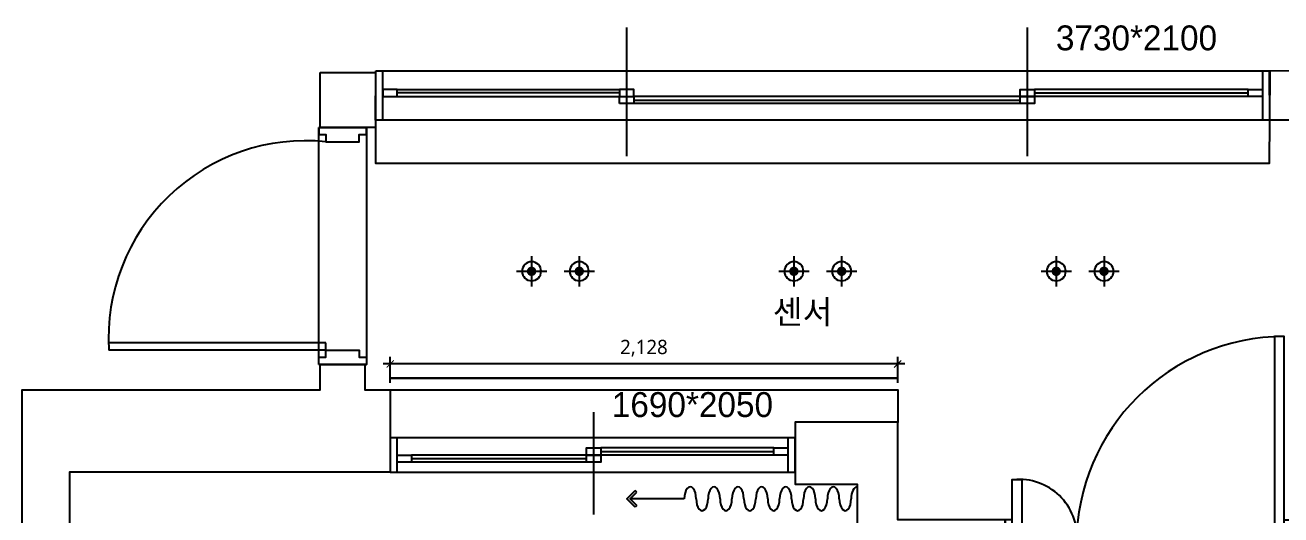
# Model space of a CAD drawing. Header units: millimetres. Extents: x 70151 to 230897, y 35202 to 113211.
# Drawn here: x 171034 to 176299, y 78841 to 80897 of the extents above; entities that cross this region are included whole.
import ezdxf

# ---------------------------------------------------------------- set-up
doc = ezdxf.new("R2010")
doc.units = ezdxf.units.MM
doc.header["$LTSCALE"] = 50
doc.linetypes.add('HID', pattern=[2.5, 1.5, -1])
for name, color, linetype in [('01. F-소품', 3, 'Continuous'), ('06-LIGHT', 4, 'Continuous'), ('2-con', 2, 'Continuous'), ('3.기호.계단선', 30, 'Continuous'), ('CO-DO-FR', 7, 'Continuous'), ('CO-DOOR', 8, 'Continuous'), ('HAT', 8, 'Continuous'), ('RC-LIGHT', 7, 'Continuous'), ('도면층4', 4, 'Continuous'), ('도면층5', 5, 'Continuous')]:
    doc.layers.add(name, color=color, linetype=linetype)
doc.styles.add('HY 울릉도 L', font='malgun.ttf')
doc.styles.add('코레일둥고', font='malgun.ttf')
doc.styles.add('휴먼엑스포', font='Expo M.ttf')
doc.dimstyles.new('30', dxfattribs={"dimscale": 30, "dimtxt": 2, "dimasz": 1, "dimexe": 1, "dimexo": 1, "dimgap": 1, "dimtad": 1, "dimdec": 0, "dimrnd": 0.05, "dimdsep": 46, "dimlunit": 6, "dimtxsty": 'HY 울릉도 L', "dimblk": 'ARCHTICK', "dimcen": 2.5, "dimdle": 1, "dimclrd": 133, "dimclre": 133, "dimclrt": 30, "dimadec": 0, "dimazin": 0, "dimtfac": 1, "dimtdec": 0, "dimtix": 1, "dimtmove": 2, "dimatfit": 3, "dimldrblk": 'ARCHTICK', "dimfxl": 1, "dimlwd": -1, "dimlwe": -1, "dimarcsym": 0})

# ---------------------------------------------------------------- blocks, each defined once
blk = doc.blocks.new('cjvjf')
at = {"layer": '2-con'}
blk.add_lwpolyline([(146886.5, 76374.5), (147118.5, 76374.5), (147118.5, 76144.5), (146886.5, 76144.5)], close=True, dxfattribs=at)
for points in [[(152882.5, 76193.5), (151682.5, 76193.5), (151682.5, 75123.5), (152892.5, 75123.5), (152892.5, 71496.5), (150915.5, 71496.5), (150915.5, 71696.5), (152731.5, 71696.5), (152731.5, 74371.5), (151165.5, 74371.5), (151165.1, 72491.5), (150965.5, 72491.5), (150965.5, 74569.5), (151492.5, 74569.5), (151492.5, 76174.5), (150867.5, 76174.5), (150867, 76382.7), (152882.5, 76393.5), (152882.5, 76193.5)], [(144236.5, 63451.5), (144236.5, 71696.5), (145636.5, 71696.5), (145636.5, 75042.5), (146886.5, 75042.5), (146886.5, 75149.5), (147073.5, 75149.5), (147073.5, 75042.5), (147179.5, 75042.5), (147179.5, 74696.5), (145834.5, 74696.5), (145834.5, 71696.5), (147186.5, 71696.5)], [(149137.5, 71696.5), (149011.5, 71696.5), (149011.5, 71496.5), (149742.5, 71496.5), (149742.5, 71696.5), (149287.5, 71696.5), (149287.5, 74296.5), (149757.5, 74296.5), (149757.5, 74496.5), (149307.5, 74496.5), (149307.5, 74906.5), (148877.5, 74906.5), (148877.5, 74646.5), (149137.5, 74646.5), (149137.5, 71696.5)]]:
    blk.add_lwpolyline(points, dxfattribs=at)
at = {"layer": '도면층4'}
for p, q in [((148170.8, 76564.5), (148170.8, 76024.5)), ((149850.8, 76564.5), (149850.8, 76024.5)), ((147118.5, 76174.5), (147118.7, 76382.8)), ((147118.7, 76382.8), (150867.2, 76382.7)), ((147148.5, 76174.5), (147148.7, 76382.8)), ((150837.2, 76382.7), (150837, 76174.5)), ((150867.2, 76382.7), (150867, 76174.5)), ((148140.8, 76289.5), (147208.5, 76289.5)), ((148200.8, 76259.5), (149820.8, 76259.5)), ((149880.8, 76289.5), (150777, 76289.5)), ((146880, 75149.5), (146880, 76144.5)), ((146880, 76144.5), (147080, 76144.5)), ((147080, 76144.5), (147080, 75149.5)), ((150867, 76174.5), (147118.5, 76174.5)), ((146910, 75209.5), (146000, 75209.5)), ((146910, 75239.5), (146000.5, 75239.5)), ((146910, 75209.5), (146910, 75239.5)), ((147080, 75149.5), (146880, 75149.5)), ((146880, 75149.5), (147080, 75149.5)), ((148032.5, 74949), (148032.5, 74519)), ((147209.5, 74696.5), (147209.5, 74841.5)), ((148847.5, 74841.5), (148847.5, 74696.5)), ((148062.5, 74784), (148787.5, 74784)), ((147269.5, 74754), (148002.5, 74754))]:
    blk.add_line(p, q, dxfattribs=at)
for points in [[(147208.5, 76274.5), (147208.5, 76304.5), (147148.5, 76304.5), (147148.5, 76274.5)], [(148200.8, 76274.5), (148200.8, 76304.5), (148140.8, 76304.5), (148140.8, 76274.5)], [(149820.8, 76274.5), (149820.8, 76304.5), (149880.8, 76304.5), (149880.8, 76274.5)], [(150777, 76274.5), (150777, 76304.5), (150837, 76304.5), (150837, 76274.5)], [(148140.8, 76244.5), (148140.8, 76274.5), (148200.8, 76274.5), (148200.8, 76244.5)], [(149820.8, 76244.5), (149820.8, 76274.5), (149880.8, 76274.5), (149880.8, 76244.5)], [(147179.5, 74696.5), (148877.5, 74696.5), (148877.5, 74841.5), (147179.5, 74841.5)], [(147209.5, 74739), (147209.5, 74769), (147269.5, 74769), (147269.5, 74739)], [(148002.5, 74769), (148002.5, 74799), (148062.5, 74799), (148062.5, 74769)], [(148002.5, 74739), (148002.5, 74769), (148062.5, 74769), (148062.5, 74739)], [(148787.5, 74769), (148787.5, 74799), (148847.5, 74799), (148847.5, 74769)]]:
    blk.add_lwpolyline(points, close=True, dxfattribs=at)
for points in [[(146880, 76144.5), (146880, 76114.5), (146910, 76114.5), (146910, 76084.5), (147050, 76084.5), (147050, 76114.5), (147080, 76114.5), (147080, 76144.5), (146880, 76144.5)], [(146880, 75149.5), (146880, 75179.5), (146910, 75179.5), (146910, 75209.5), (147050, 75209.5), (147050, 75179.5), (147080, 75179.5), (147080, 75149.5), (146880, 75149.5)]]:
    blk.add_lwpolyline(points, dxfattribs=at)
at = {"layer": '도면층5'}
for p, q in [((147208.5, 76304.5), (148140.8, 76304.5)), ((150777, 76304.5), (149880.8, 76304.5)), ((147208.5, 76274.5), (148140.8, 76274.5)), ((149820.8, 76274.5), (148200.8, 76274.5)), ((149820.8, 76244.5), (148200.8, 76244.5)), ((150777, 76274.5), (149880.8, 76274.5)), ((148002.5, 74769), (147269.5, 74769)), ((148787.5, 74799), (148062.5, 74799)), ((148787.5, 74769), (148062.5, 74769)), ((148002.5, 74739), (147269.5, 74739))]:
    blk.add_line(p, q, dxfattribs=at)
blk.add_arc((146826.2, 75261.5), 827.3, 84.1878, 183.6006, dxfattribs=at)
at = {"layer": '도면층4', "style": '휴먼엑스포'}
for s, p in [('3730*2100', (149970.8, 76468.3)), ('1690*2050', (148108.9, 74928.7))]:
    blk.add_text(s, height=104.46, dxfattribs=at).set_placement(p)
blk = doc.blocks.new('D-009')
at = {"layer": 'CO-DO-FR'}
for points in [[(100, 200), (100, 0), (130, 0), (130, 40), (130, 40), (130, 160), (130, 160), (130, 200), (100, 200)], [(1300, 200), (1300, 0), (1270, 0), (1270, 40), (1270, 40), (1270, 160), (1270, 160), (1270, 200), (1300, 200)]]:
    blk.add_lwpolyline(points, close=True, dxfattribs=at)
at = {"layer": 'CO-DOOR'}
for points in [[(1230, 970), (1230, 100), (1270, 100), (1270, 970)], [(170, 370), (170, 100), (130, 100), (130, 370)], [(170, -170), (170, 100), (130, 100), (130, -170)], [(1230, -770), (1230, 100), (1270, 100), (1270, -770)]]:
    blk.add_lwpolyline(points, close=True, dxfattribs=at)
for centre, radius, start, end in [((1270, 100), 870, 90, 180), ((160, 128.5), 241.7, 353.2235, 92.3713), ((160, 71.5), 241.7, 267.6287, 6.7765), ((1270, 100), 870, 180, 270)]:
    blk.add_arc(centre, radius, start, end, dxfattribs=at)
blk = doc.blocks.new('cjscjdeh')
blk.add_blockref('cjvjf', (-2743, 3328.4))
at = {"layer": 'CO-DOOR', "color": 8}
blk.add_blockref('D-009', (146914.5, 77624.9), dxfattribs=at)
blk = doc.blocks.new('FFSFDF')
at = {"layer": '01. F-소품'}
blk.add_hatch(color=8, dxfattribs=at).paths.add_polyline_path([(1567672.9, 1746751.1), (1567679.9, 1746744.1), (1567715.3, 1746779.4), (1567679.9, 1746814.8), (1567672.9, 1746807.7), (1567701.2, 1746779.4)])
at = {"layer": '01. F-소품', "color": 8}
for p, q in [((1567672.9, 1746807.7), (1567679.9, 1746814.8)), ((1567474.8, 1746779.4), (1567701.2, 1746779.4)), ((1567672.9, 1746751.1), (1567679.9, 1746744.1))]:
    blk.add_line(p, q, dxfattribs=at)
for points in [[(1567672.9, 1746807.7), (1567701.2, 1746779.4), (1567672.9, 1746751.1)], [(1567679.9, 1746814.8), (1567715.3, 1746779.4), (1567679.9, 1746744.1)]]:
    blk.add_lwpolyline(points, dxfattribs=at)
for centre, start_param, end_param in [((1566799.8, 1746779.4), 1.570796, 4.712389), ((1566899.8, 1746779.4), 1.570796, 4.712389), ((1566999.8, 1746779.4), 1.570796, 4.712389), ((1567099.8, 1746779.4), 1.570796, 4.712389), ((1567199.8, 1746779.4), 1.570796, 4.712389), ((1567299.8, 1746779.4), 1.570796, 4.712389), ((1567399.8, 1746779.4), 1.570796, 4.712389), ((1566749.8, 1746779.4), 6.283185, 7.853982), ((1566849.8, 1746779.4), 4.712389, 7.853982), ((1566949.8, 1746779.4), 4.712389, 7.853982), ((1567049.8, 1746779.4), 4.712389, 7.853982), ((1567149.8, 1746779.4), 4.712389, 7.853982), ((1567249.8, 1746779.4), 4.712389, 7.853982), ((1567349.8, 1746779.4), 4.712389, 7.853982), ((1567449.8, 1746779.4), 4.712389, 7.853982)]:
    blk.add_ellipse(centre, major_axis=(0, -50), ratio=0.5, start_param=start_param, end_param=end_param, dxfattribs=at)
blk = doc.blocks.new('hallogen')
h = blk.add_hatch(color=256)
h.dxf.hatch_style = 1
edge = h.paths.add_edge_path()
edge.add_arc((48591.7, 60854.3), 31.2, 0, 360, ccw=False)
at = {"color": 1, "linetype": 'Continuous'}
for p, q in [((48591.7, 60954.3), (48591.7, 60754.3)), ((48691.7, 60854.3), (48491.7, 60854.3))]:
    blk.add_line(p, q, dxfattribs=at)
at = {"color": 4, "linetype": 'Continuous'}
blk.add_circle((48591.7, 60854.3), 62.5, dxfattribs=at)
blk = doc.blocks.new('_ArchTick')
at = {"color": 0, "linetype": 'ByBlock', "const_width": 0.15}
blk.add_lwpolyline([(-0.5, -0.5), (0.5, 0.5)], dxfattribs=at)
blk = doc.blocks.new('*D467')
at = {"layer": 'Defpoints', "color": 0, "transparency": 16777216}
for p in [(172564.4, 79474.4), (172564.4, 79365.4), (174692.4, 79365.4)]:
    blk.add_point(p, dxfattribs=at)
at = {"layer": 'HAT', "color": 133, "transparency": 16777216}
for p, q in [((174722.4, 79474.4), (172534.4, 79474.4)), ((172564.4, 79395.4), (172564.4, 79504.4)), ((174692.4, 79395.4), (174692.4, 79504.4))]:
    blk.add_line(p, q, dxfattribs=at)
at = {"layer": 'HAT', "color": 133, "transparency": 16777216, "xscale": 30, "yscale": 30, "zscale": 30, "rotation": 180}
blk.add_blockref('_ArchTick', (172564.4, 79474.4), dxfattribs=at)
at = {"layer": 'HAT', "color": 133, "transparency": 16777216, "xscale": 30, "yscale": 30, "zscale": 30}
blk.add_blockref('_ArchTick', (174692.4, 79474.4), dxfattribs=at)
at = {"layer": 'HAT', "color": 30, "transparency": 16777216, "insert": (173628.4, 79540.4), "char_height": 60, "attachment_point": 5, "style": 'HY 울릉도 L'}
blk.add_mtext('2,128', dxfattribs=at)

msp = doc.modelspace()

# ---------------------------------------------------------------- linework, layer by layer
at = {"layer": '06-LIGHT', "color": 10, "linetype": 'HID', "const_width": 10}
msp.add_lwpolyline([(174692.4, 79415.4), (172564.4, 79415.4)], dxfattribs=at)
at = {"layer": 'RC-LIGHT'}
for points in [[(172503.4, 80497.4), (172503.4, 80317.4), (176251.8, 80317.4), (176252.4, 80497.4)], [(172564.4, 79365.4), (174692.4, 79365.4), (174692.4, 79229.4)]]:
    msp.add_lwpolyline(points, dxfattribs=at)

# ---------------------------------------------------------------- block references
msp.add_blockref('cjscjdeh', (28127.9, 994.6))
at = {"color": 0, "rotation": 180}
msp.add_blockref('FFSFDF', (1741272.2, 1825687.8), dxfattribs=at)
at = {"layer": 'RC-LIGHT', "xscale": -0.64, "yscale": 0.64, "zscale": 0.64}
for p in [(204256.1, 40916.7), (204456.1, 40916.7), (205356.1, 40916.7), (205556.1, 40916.7), (206456.1, 40916.7), (206656.1, 40916.7)]:
    msp.add_blockref('hallogen', p, dxfattribs=at)

# ---------------------------------------------------------------- texts
at = {"layer": '3.기호.계단선', "linetype": 'HID', "style": '코레일둥고'}
msp.add_text('센서', height=100, dxfattribs=at).set_placement((174168.4, 79642.6))

# ---------------------------------------------------------------- dimensions: what is measured, and where the dimension line sits
at = {"layer": 'HAT'}
dim = msp.add_linear_dim(base=(172564.4, 79474.4), p1=(174692.4, 79365.4), p2=(172564.4, 79365.4), dimstyle='30', override={"dimfxl": 1.25, "dimarcsym": 2}, dxfattribs=at)
dim.commit()
dim.dimension.update_dxf_attribs({"geometry": '*D467', "text_midpoint": (173628.4, 79540.4)})

doc.saveas('drawing.dxf')
